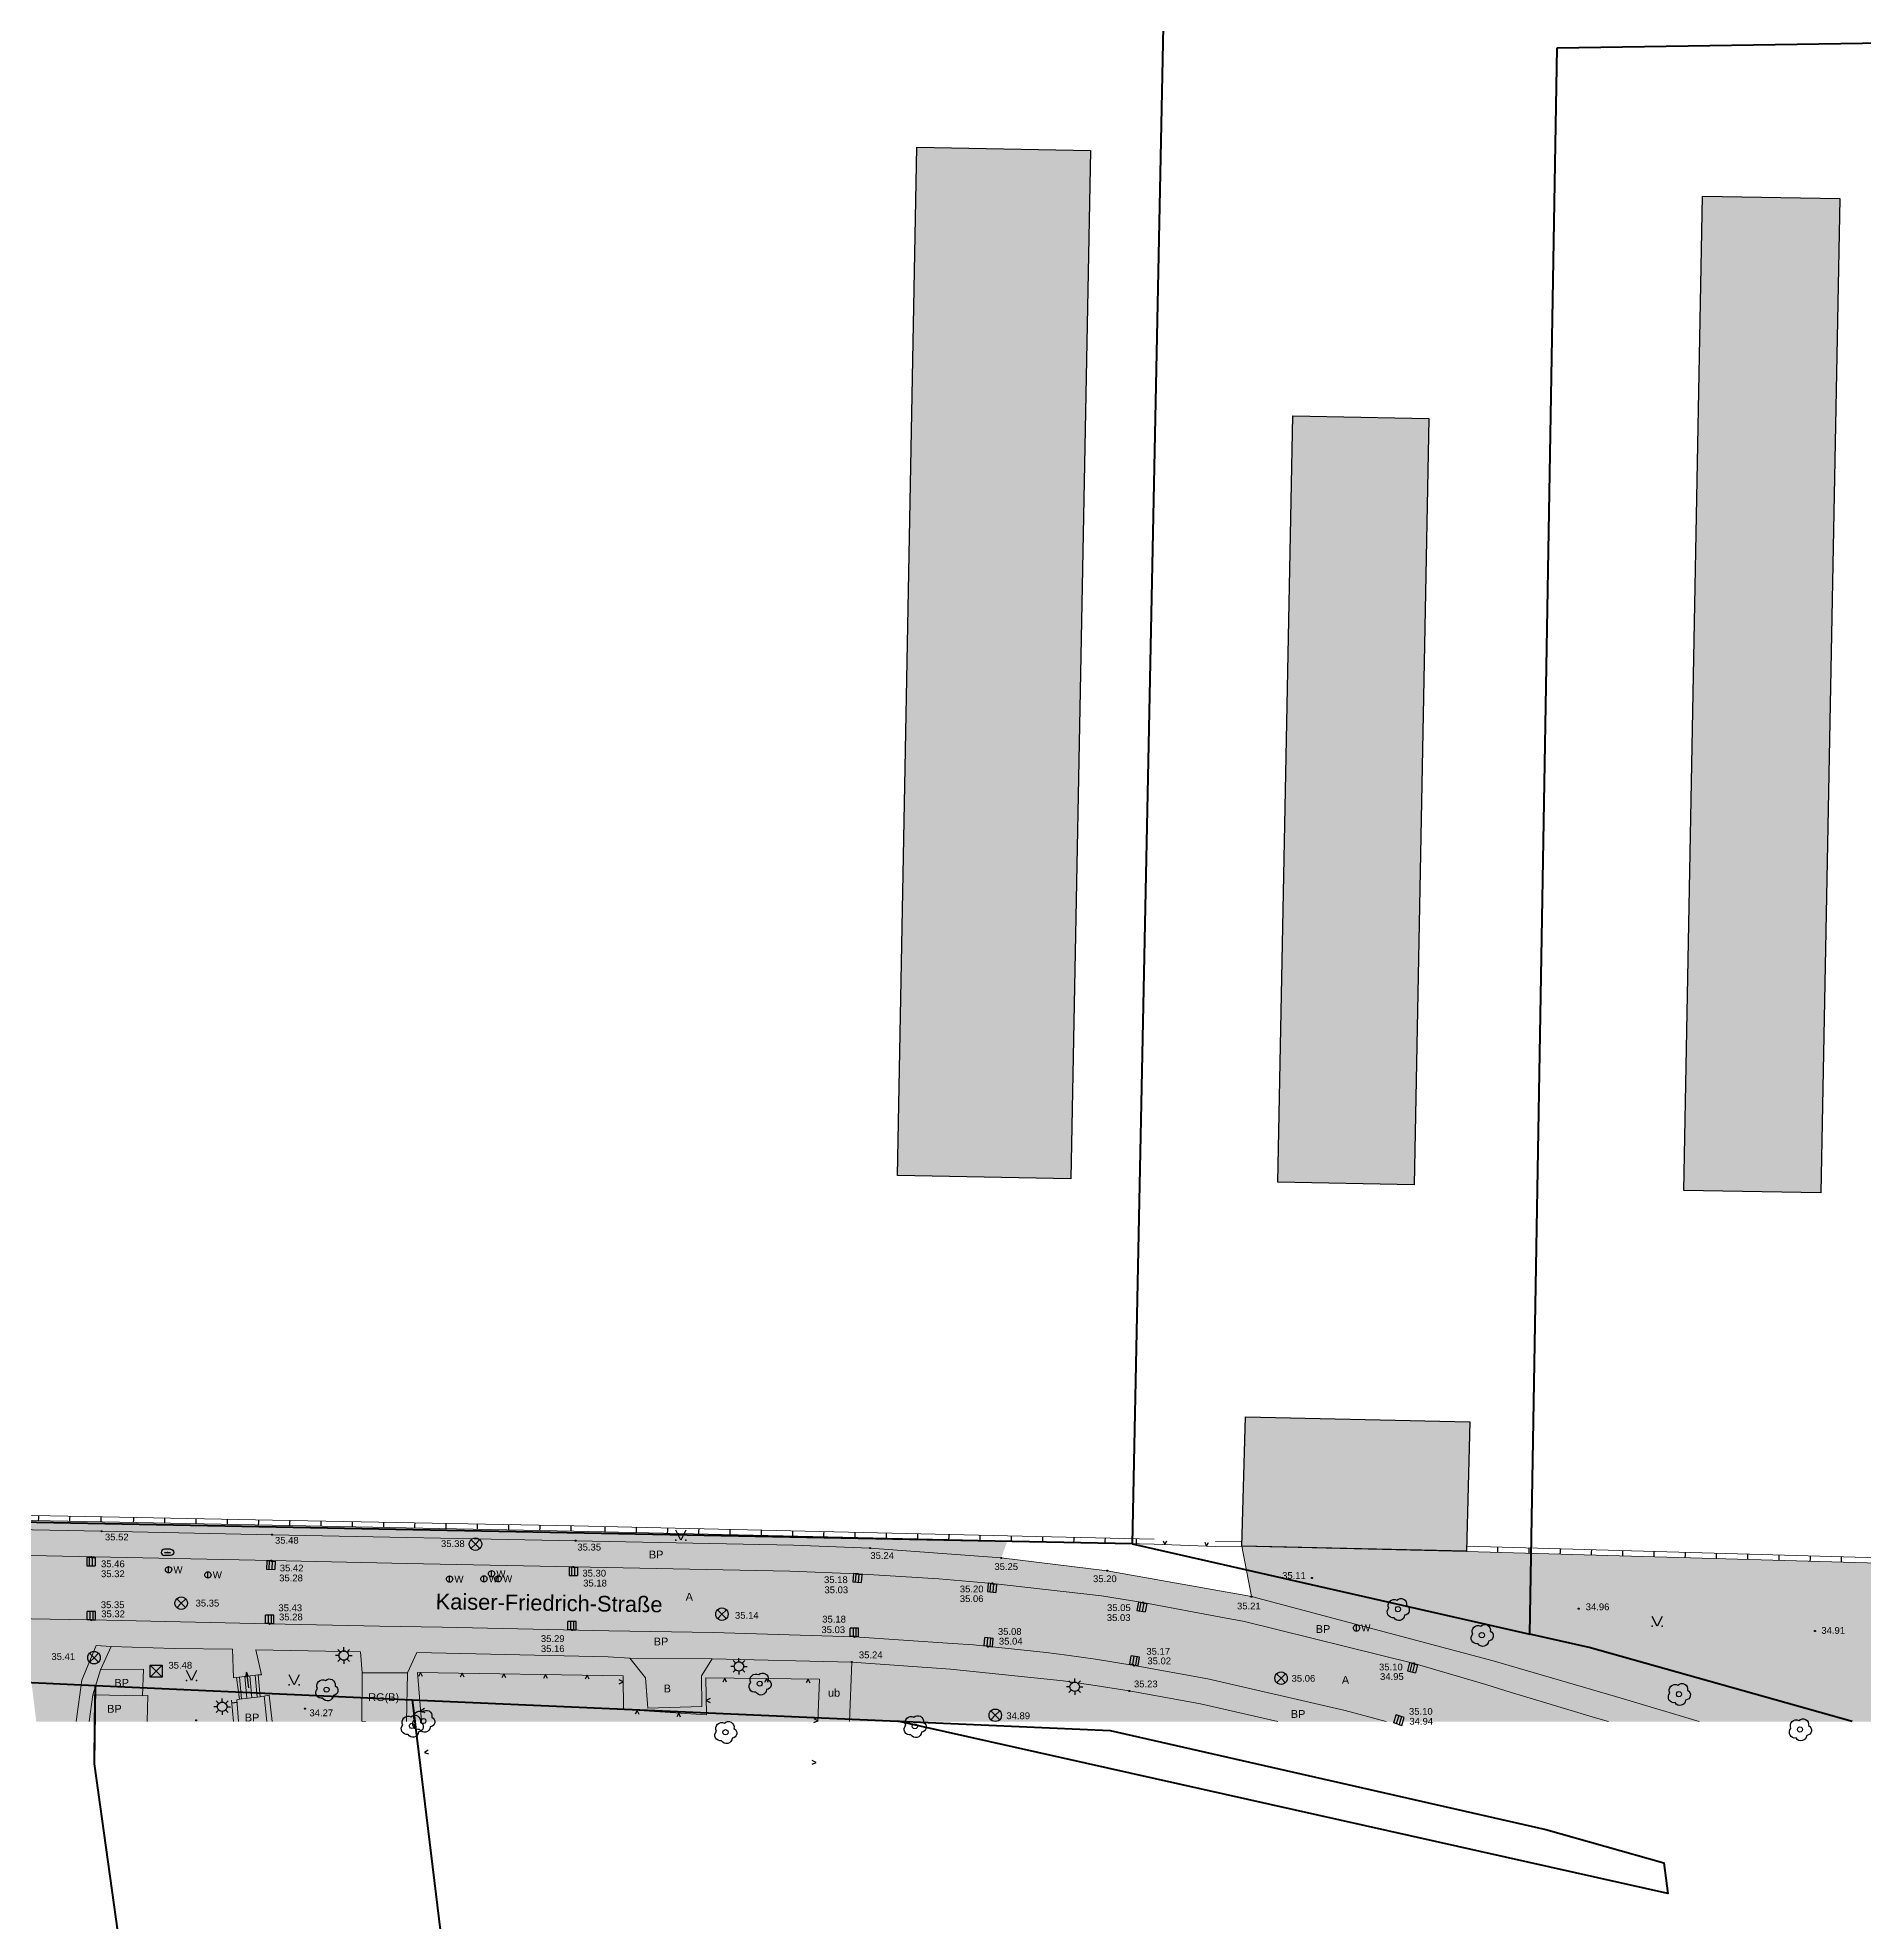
# Model space of a CAD drawing. Header units: metres. Extents: x 363857 to 365179, y 5807840 to 5809004.
# Drawn here: x 364227.2 to 364402.5, y 5807980.7 to 5808161.6 of the extents above; entities that cross this region are included whole.
import ezdxf

# ---------------------------------------------------------------- set-up
doc = ezdxf.new("R2010")
doc.units = ezdxf.units.M
doc.header["$LTSCALE"] = 0.5
doc.linetypes.add('LF11.26', pattern=[0])
doc.linetypes.add('LF11.35', pattern=[0])
doc.layers.get('0').update_dxf_attribs({"color": 1, "linetype": 'CONTINUOUS'})
for name, color, linetype in [('Flurstücksgrenze', 5, 'CONTINUOUS'), ('Stk.Abwasserentsorgung', 1, 'CONTINUOUS'), ('Stk.Befestigungsarten', 1, 'CONTINUOUS'), ('Stk.Beleuchtung', 1, 'CONTINUOUS'), ('Stk.Bordsteine', 1, 'CONTINUOUS'), ('Stk.Bäume', 1, 'CONTINUOUS'), ('Stk.Einfriedungen', 1, 'CONTINUOUS'), ('Stk.Gebäude', 202, 'CONTINUOUS'), ('Stk.Geländehöhen', 1, 'CONTINUOUS'), ('Stk.Grünflächen', 1, 'CONTINUOUS'), ('Stk.Nutzflächen', 1, 'CONTINUOUS'), ('Stk.Straßennamen', 1, 'CONTINUOUS'), ('Stk.Topografie allgemein', 1, 'CONTINUOUS'), ('Stk.Ver- und Entsorgungsanlagen allgemein', 1, 'CONTINUOUS'), ('Stk.Wasserversorgung', 1, 'CONTINUOUS')]:
    doc.layers.add(name, color=color, linetype=linetype)
doc.styles.add('Arial', font='Arial.ttf')
doc.styles.add('TA  11.0401.0000', font='Arial.ttf')

# ---------------------------------------------------------------- blocks, each defined once
blk = doc.blocks.new('S11..221', base_point=(0, -0.5))
at = {"color": 0, "lineweight": -2}
blk.add_lwpolyline([(0, -0.5), (0, 0), (0, 0.5)], dxfattribs=at)
blk = doc.blocks.new('S11..378')
at = {"color": 0, "lineweight": -2}
blk.add_lwpolyline([(-0.025, 0.05), (0, 0), (0.025, 0.05)], dxfattribs=at)
blk = doc.blocks.new('S11..60')
at = {"color": 0, "lineweight": -2}
for points in [[(0.165, 0.075, -0.7675055), (0.13, -0.115, -0.7475991), (-0.075, -0.165, -0.7388858), (-0.175, 0.02, -0.7315501), (-0.02, 0.175, -0.7388858)], [(0.0433, -0.025, -0.5773503), (-0.0433, -0.025, -0.5773503), (0, 0.05, -0.5773503)]]:
    blk.add_lwpolyline(points, format="xyb", close=True, dxfattribs=at)
blk = doc.blocks.new('S11..124')
at = {"color": 0, "lineweight": -2}
for points in [[(-0.1, 0), (-0.175, 0)], [(-0.075, 0.075), (-0.125, 0.125)], [(0, 0.1), (0, 0.175)], [(0.075, 0.075), (0.125, 0.125)], [(0.1, 0), (0.175, 0)], [(-0.075, -0.075), (-0.125, -0.125)], [(0, -0.1), (0, -0.175)], [(0.075, -0.075), (0.125, -0.125)]]:
    blk.add_lwpolyline(points, dxfattribs=at)
blk.add_lwpolyline([(0.0866, -0.05, -0.5773503), (-0.0866, -0.05, -0.5773503), (0, 0.1, -0.5773503)], format="xyb", close=True, dxfattribs=at)
blk = doc.blocks.new('S11..36')
at = {"color": 0, "lineweight": -2}
blk.add_lwpolyline([(0.065, -0.0375, -0.5773503), (-0.065, -0.0375, -0.5773503), (0, 0.075, -0.5773503)], format="xyb", close=True, dxfattribs=at)
for points in [[(-0.05, 0.05), (0, 0), (-0.05, -0.05)], [(0.05, -0.05), (0, 0), (0.05, 0.05)]]:
    blk.add_lwpolyline(points, dxfattribs=at)
blk = doc.blocks.new('Wasserschieber')
at = {"color": 0, "lineweight": -2}
blk.add_lwpolyline([(0.0346, -0.02, -0.5773503), (-0.0346, -0.02, -0.5773503), (0, 0.04, -0.5773503)], format="xyb", close=True, dxfattribs=at)
blk.add_lwpolyline([(0, -0.04), (0, 0.04)], dxfattribs=at)
at = {"color": 0, "lineweight": -2, "insert": (0.0605, -0.0445), "char_height": 0.09, "attachment_point": 7, "line_spacing_factor": 0.84, "style": 'Arial'}
blk.add_mtext('W', dxfattribs=at)
blk = doc.blocks.new('S11..321', base_point=(0, -0.05))
at = {"color": 0, "lineweight": -2}
for points in [[(0, -0.05), (-0.05, -0.05), (-0.05, 0.05)], [(0.05, 0.05), (-0.05, 0.05)], [(-0.0175, 0.05), (-0.0175, -0.05)], [(0, -0.05), (0.05, -0.05), (0.05, 0.05)], [(0.0175, 0.05), (0.0175, -0.05)]]:
    blk.add_lwpolyline(points, dxfattribs=at)
blk = doc.blocks.new('Geländehöhe')
at = {"color": 0, "lineweight": -2}
for points in [[(0.0087, -0.005, -0.5773503), (-0.0087, -0.005, -0.5773503), (0, 0.01, -0.5773503)], [(0.0043, -0.0025, -0.5773503), (-0.0043, -0.0025, -0.5773503), (0, 0.005, -0.5773503)]]:
    blk.add_lwpolyline(points, format="xyb", close=True, dxfattribs=at)
blk = doc.blocks.new('S11..37')
at = {"color": 0, "lineweight": -2}
for points in [[(-0.06, 0.06), (0.06, 0.06), (0.06, -0.06), (-0.06, -0.06), (-0.06, 0.06), (0.06, -0.06)], [(0.06, 0.06), (-0.06, -0.06)]]:
    blk.add_lwpolyline(points, dxfattribs=at)
blk = doc.blocks.new('S11..151')
at = {"color": 0, "lineweight": -2}
for points in [[(0.25, 0.25), (-0.25, 0.25, 1), (-0.25, -0.25)], [(0.25, 0.25, -1), (0.25, -0.25), (-0.25, -0.25)]]:
    blk.add_lwpolyline(points, format="xyb", dxfattribs=at)
blk.add_lwpolyline([(-0.25, 0), (0.25, 0)], dxfattribs=at)
blk.add_point((0, 0), dxfattribs=at)
blk = doc.blocks.new('S11..146', base_point=(0, 0.25))
at = {"color": 0, "lineweight": -2}
blk.add_lwpolyline([(0.05, 0.35), (0, 0.25), (-0.05, 0.35)], dxfattribs=at)
for p in [(-0.05, 0.25), (0.05, 0.25)]:
    blk.add_point(p, dxfattribs=at)
blk = doc.blocks.new('Treppenpfeil')
at = {"color": 0, "lineweight": -2}
for points in [[(-0.1, 0.05), (-0.25, 0), (-0.1, -0.05)], [(-0.25, 0), (0.25, 0)]]:
    blk.add_lwpolyline(points, dxfattribs=at)

msp = doc.modelspace()

# ---------------------------------------------------------------- hatches: boundary and pattern name
at = {"layer": 'Stk.Befestigungsarten', "lineweight": 18, "true_color": 0xcdcfbc}
for points in [[(364249.6636, 5808017.9282), (364249.5946, 5808015.4465), (364191.2987, 5808016.6421), (364191.3861, 5808019.1214), (364216.2084, 5808018.6198), (364233.3054, 5808018.2662)], [(364318.795, 5808013.2569), (364313.6407, 5808013.711), (364305.864, 5808014.175), (364299.3526, 5808014.4313), (364262.5902, 5808015.1681), (364249.5946, 5808015.4465), (364249.6636, 5808017.9282), (364278.7978, 5808017.35), (364299.6998, 5808016.9375), (364307.0651, 5808016.6407), (364319.6508, 5808015.6969)], [(364368.0662, 5808002.9491), (364366.1487, 5808003.545), (364359.2548, 5808005.5803), (364343.0038, 5808009.5851), (364341.072, 5808009.9545), (364333.233, 5808011.4247), (364329.2548, 5808012.0571), (364318.795, 5808013.2569), (364319.6508, 5808015.6969), (364329.8153, 5808014.4704), (364343.652, 5808011.9907), (364366.8482, 5808005.8354), (364379.3545, 5808002.1852), (364378.6638, 5808000), (364377.9165, 5808000), (364376.686, 5808000.3558)], [(364232.7837, 5808007.2988), (364231.4241, 5808003.9592), (364230.8576, 5808000), (364227.0415, 5808000), (364226.3896, 5808005.3699), (364225.0829, 5808007.3954), (364224.195, 5808007.3632), (364208.6149, 5808007.7105), (364202.135, 5808007.8587), (364191.9976, 5808008.1434), (364191.0839, 5808010.5522), (364201.7617, 5808010.361), (364208.8163, 5808010.2202), (364224.7886, 5808009.8903), (364233.7929, 5808009.7156), (364249.4307, 5808009.3775), (364248.1102, 5808006.8907), (364248.6438, 5808004.4901), (364248.3344, 5808004.485), (364246.2645, 5808004.2277), (364245.9585, 5808004.1854), (364245.8785, 5808006.9313), (364240.2824, 5808007.0115), (364234.2223, 5808007.1961)], [(364248.1102, 5808006.8907), (364249.4307, 5808009.3775), (364259.9895, 5808009.1663), (364265.9955, 5808009.051), (364281.9845, 5808008.7134), (364292.001, 5808008.5497), (364305.555, 5808008.129), (364314.9749, 5808007.5028), (364314.7695, 5808005.0128), (364305.3075, 5808005.7108), (364291.9053, 5808006.0281), (364283.9962, 5808006.0713), (364281.937, 5808006.2198), (364263.5531, 5808006.6349), (364262.6795, 5808004.6829), (364258.323, 5808004.6637), (364258.1701, 5808006.6902)], [(364346.1907, 5808000), (364338.775, 5808001.6997), (364331.9363, 5808002.9412), (364328.2331, 5808003.5222), (364325.5808, 5808003.8945), (364314.7695, 5808005.0128), (364314.9749, 5808007.5028), (364316.9839, 5808007.3504), (364323.9651, 5808006.6252), (364325.9278, 5808006.3696), (364328.704, 5808005.9722), (364332.4023, 5808005.3704), (364339.4663, 5808004.0825), (364352.6529, 5808001.0544), (364356.5817, 5808000)], [(364234.2223, 5808007.1961), (364233.2156, 5808004.9555), (364232.4839, 5808002.5654), (364232.1318, 5808000), (364230.8576, 5808000), (364231.4241, 5808003.9592), (364232.7837, 5808007.2988)], [(364233.2156, 5808004.9555), (364237.3221, 5808005.0272), (364237.2535, 5808002.4615), (364232.4839, 5808002.5654)], [(364258.323, 5808004.6637), (364262.6795, 5808004.6829), (364262.5618, 5808000), (364258.6464, 5808000), (364258.2953, 5808000.0241)], [(364237.751, 5808002.4879), (364237.6804, 5808000), (364232.1318, 5808000), (364232.4839, 5808002.5654), (364237.2535, 5808002.4615)], [(364246.4623, 5808000), (364246.2879, 5808002.0955), (364246.5589, 5808002.1623), (364248.5246, 5808002.3678), (364249.4057, 5808002.5244), (364249.6814, 5808000)], [(364379.3545, 5808002.1852), (364386.6185, 5808000), (364378.6638, 5808000)]]:
    msp.add_hatch(color=9, dxfattribs=at).paths.add_polyline_path(points, flags=0)
at = {"layer": 'Stk.Befestigungsarten', "lineweight": 18}
for points in [[(364224.7886, 5808009.8903), (364208.8163, 5808010.2202), (364201.7617, 5808010.361), (364191.0839, 5808010.5522), (364191.2987, 5808016.6421), (364249.5946, 5808015.4465), (364249.4307, 5808009.3775), (364233.7929, 5808009.7156)], [(364318.795, 5808013.2569), (364314.9749, 5808007.5028), (364305.555, 5808008.129), (364292.001, 5808008.5497), (364281.9845, 5808008.7134), (364265.9955, 5808009.051), (364259.9895, 5808009.1663), (364249.4307, 5808009.3775), (364249.5946, 5808015.4465), (364262.5902, 5808015.1681), (364299.3526, 5808014.4313), (364305.864, 5808014.175), (364313.6407, 5808013.711)], [(364368.0662, 5808002.9491), (364376.686, 5808000.3558), (364377.9165, 5808000), (364356.5817, 5808000), (364352.6529, 5808001.0544), (364339.4663, 5808004.0825), (364332.4023, 5808005.3704), (364328.704, 5808005.9722), (364325.9278, 5808006.3696), (364323.9651, 5808006.6252), (364316.9839, 5808007.3504), (364314.9749, 5808007.5028), (364318.795, 5808013.2569), (364329.2548, 5808012.0571), (364333.233, 5808011.4247), (364341.072, 5808009.9545), (364343.0038, 5808009.5851), (364359.2548, 5808005.5803), (364366.1487, 5808003.545)]]:
    msp.add_hatch(color=9, dxfattribs=at).paths.add_polyline_path(points, flags=0)
at = {"layer": 'Stk.Befestigungsarten', "lineweight": 18, "true_color": 0xdcbe9c}
for points in [[(364302.2191, 5808004.0589), (364291.2945, 5808004.1863), (364291.3486, 5808000.6448), (364283.403, 5808001.1389), (364285.7195, 5808001.2913), (364290.9181, 5808001.4582), (364290.8755, 5808004.3848), (364291.9053, 5808006.0281), (364305.3075, 5808005.7108), (364305.0952, 5808000), (364302.0424, 5808000)], [(364302.2191, 5808004.0589), (364302.0424, 5808000), (364264.0245, 5808000), (364263.6129, 5808004.7022), (364283.3508, 5808004.385), (364283.403, 5808001.1389), (364291.3486, 5808000.6448), (364291.2945, 5808004.1863)]]:
    msp.add_hatch(color=31, dxfattribs=at).paths.add_polyline_path(points, flags=0)
at = {"layer": 'Stk.Befestigungsarten', "lineweight": 18, "true_color": 0xcccccc}
msp.add_hatch(color=254, dxfattribs=at).paths.add_polyline_path([(364290.9181, 5808001.4582), (364285.7195, 5808001.2913), (364285.5198, 5808004.1829), (364283.9962, 5808006.0713), (364291.9053, 5808006.0281), (364290.8755, 5808004.3848)], flags=0)
at = {"layer": 'Stk.Gebäude', "lineweight": 18, "true_color": 0xffffff}
for points in [[(364309.69, 5808052.404), (364311.548, 5808151.082), (364328.218, 5808150.781), (364326.336, 5808052.096)], [(364385.141, 5808050.966), (364386.927, 5808146.405), (364400.11, 5808146.179), (364398.309, 5808050.746)], [(364346.183, 5808051.77), (364347.62, 5808125.302), (364360.674, 5808125.052), (364359.272, 5808051.507)], [(364342.744, 5808016.825), (364343.07, 5808029.231), (364364.605, 5808028.751), (364364.29, 5808016.35)]]:
    msp.add_hatch(color=7, dxfattribs=at).paths.add_polyline_path(points, flags=0)
at = {"layer": 'Stk.Gebäude', "lineweight": 18}
for points in [[(364309.69, 5808052.404), (364311.548, 5808151.082), (364328.218, 5808150.781), (364326.336, 5808052.096)], [(364346.183, 5808051.77), (364347.62, 5808125.302), (364360.674, 5808125.052), (364359.272, 5808051.507)], [(364342.744, 5808016.825), (364343.07, 5808029.231), (364364.605, 5808028.751), (364364.29, 5808016.35)]]:
    msp.add_hatch(color=11, dxfattribs=at).paths.add_polyline_path(points, flags=0)
at = {"layer": 'Stk.Gebäude', "lineweight": 18, "true_color": 0xb3b3b3}
msp.add_hatch(color=253, dxfattribs=at).paths.add_polyline_path([(364385.141, 5808050.966), (364386.927, 5808146.405), (364400.11, 5808146.179), (364398.309, 5808050.746)], flags=0)
at = {"layer": 'Stk.Grünflächen', "lineweight": 18, "true_color": 0xe0ffd9}
for points in [[(364249.6636, 5808017.9282), (364233.3054, 5808018.2662), (364216.2084, 5808018.6198), (364191.3861, 5808019.1214), (364191.4161, 5808019.9718), (364200.2766, 5808019.8045), (364233.3863, 5808019.1534), (364249.6889, 5808018.837)], [(364319.6508, 5808015.6969), (364307.0651, 5808016.6407), (364299.6998, 5808016.9375), (364278.7978, 5808017.35), (364249.6636, 5808017.9282), (364249.6889, 5808018.837), (364278.6361, 5808018.2753), (364320.2247, 5808017.3333)], [(364364.2948, 5808016.3259), (364403.8472, 5808015.199), (364403.443, 5808000.435), (364403.2575, 5808000), (364386.6185, 5808000), (364379.3545, 5808002.1852), (364366.8482, 5808005.8354), (364343.652, 5808011.9907), (364342.7427, 5808016.8175)], [(364234.2223, 5808007.1961), (364240.2824, 5808007.0115), (364245.8785, 5808006.9313), (364245.9585, 5808004.1854), (364246.2645, 5808004.2277), (364246.5589, 5808002.1623), (364246.2879, 5808002.0955), (364246.4623, 5808000), (364237.6804, 5808000), (364237.751, 5808002.4879), (364237.2535, 5808002.4615), (364237.3221, 5808005.0272), (364233.2156, 5808004.9555)], [(364249.6814, 5808000), (364249.4057, 5808002.5244), (364248.5246, 5808002.3678), (364248.3344, 5808004.485), (364248.6438, 5808004.4901), (364248.1102, 5808006.8907), (364258.1701, 5808006.6902), (364258.323, 5808004.6637), (364258.2953, 5808000.0241), (364258.3152, 5808000)]]:
    msp.add_hatch(color=254, dxfattribs=at).paths.add_polyline_path(points, flags=0)
h = msp.add_hatch(color=254, dxfattribs=at)
h.paths.add_polyline_path([(364285.7195, 5808001.2913), (364283.403, 5808001.1389), (364283.3508, 5808004.385), (364263.6129, 5808004.7022), (364264.0245, 5808000), (364262.5618, 5808000), (364262.6795, 5808004.6829), (364263.5531, 5808006.6349), (364281.937, 5808006.2198), (364283.9962, 5808006.0713), (364285.5198, 5808004.1829)], flags=0)
h.paths.add_polyline_path([(364258.3152, 5808000), (364258.2953, 5808000.0241), (364258.6464, 5808000)], flags=0)
at = {"layer": 'Stk.Nutzflächen', "lineweight": 18, "true_color": 0xebffd4}
msp.add_hatch(color=254, dxfattribs=at).paths.add_polyline_path([(364305.0952, 5808000), (364305.3075, 5808005.7108), (364314.7695, 5808005.0128), (364325.5808, 5808003.8945), (364328.2331, 5808003.5222), (364331.9363, 5808002.9412), (364338.775, 5808001.6997), (364346.1907, 5808000)], flags=0)
at = {"layer": 'Stk.Topografie allgemein', "lineweight": 18, "true_color": 0xe5e5e5}
msp.add_hatch(color=254, dxfattribs=at).paths.add_polyline_path([(364248.5246, 5808002.3678), (364246.5589, 5808002.1623), (364246.2645, 5808004.2277), (364248.3344, 5808004.485)], flags=0)

# ---------------------------------------------------------------- linework, layer by layer
at = {"layer": 'Flurstücksgrenze', "color": 7, "linetype": 'Continuous', "lineweight": 40}
for p, q in [((364372.987, 5808160.622), (364419.746, 5808161.358)), ((364370.359, 5808008.397), (364372.987, 5808160.622)), ((364332.199, 5808017.055), (364370.359, 5808008.397)), ((364376.067, 5808007.102), (364370.359, 5808008.397)), ((364401.2871, 5808000), (364376.067, 5808007.102)), ((364225.959, 5808003.77), (364232.713, 5808003.466)), ((364263.124, 5808002.096), (364309.713, 5808000.038))]:
    msp.add_line(p, q, dxfattribs=at)
msp.add_lwpolyline([(364132.21, 5808020.955), (364132.321, 5808023.707), (364134.564, 5808157.01), (364136.917, 5808292.981), (364147.884, 5808294.003), (364196.011, 5808298.049), (364230.506, 5808296.71), (364234.711, 5808279.173), (364235.032, 5808277.919), (364235.137, 5808277.461), (364337.262, 5808282.552), (364336.535, 5808244.45), (364336.478, 5808241.441), (364336.02, 5808203.394), (364332.199, 5808017.055), (364223.772, 5808019.17), (364188.738, 5808019.484), (364132.21, 5808020.955)], close=True, dxfattribs=at)
for points in [[(364232.627, 5807995.933), (364232.713, 5808003.466), (364263.124, 5808002.096), (364276.795, 5807889.644), (364276.845, 5807889.191), (364247.922, 5807885.67), (364243.655, 5807916.734), (364243.11, 5807920.698), (364232.627, 5807995.933), (364232.6734, 5808000)], [(364232.6734, 5808000), (364232.713, 5808003.466), (364263.124, 5808002.096), (364263.3788, 5808000)], [(364309.713, 5808000.038), (364330.092, 5807999.13), (364371.907, 5807989.634), (364383.24, 5807986.447), (364383.601, 5807983.49), (364309.713, 5808000.038), (364310.5659, 5808000)], [(364309.8827, 5808000), (364309.713, 5808000.038), (364330.092, 5807999.13), (364371.907, 5807989.634), (364383.24, 5807986.447), (364383.601, 5807983.49), (364309.713, 5808000.038)]]:
    msp.add_lwpolyline(points, dxfattribs=at)
at = {"layer": 'Stk.Bordsteine', "color": 7, "linetype": 'Continuous', "lineweight": 18}
for p, q in [((364249.5946, 5808015.4465, 35.425), (364191.2987, 5808016.6421, 35.386)), ((364262.5902, 5808015.1681, 35.355), (364249.5946, 5808015.4465, 35.425)), ((364299.3526, 5808014.4313, 35.185), (364262.5902, 5808015.1681, 35.355)), ((364305.864, 5808014.175, 35.177), (364299.3526, 5808014.4313, 35.185)), ((364313.6407, 5808013.711, 35.188), (364305.864, 5808014.175, 35.177)), ((364318.795, 5808013.2569, 35.196), (364313.6407, 5808013.711, 35.188)), ((364329.2548, 5808012.0571, 35.17), (364318.795, 5808013.2569, 35.196)), ((364333.233, 5808011.4247, 35.054), (364329.2548, 5808012.0571, 35.17)), ((364341.072, 5808009.9545, 35.03), (364333.233, 5808011.4247, 35.054)), ((364224.7886, 5808009.8903, 35.346), (364233.7929, 5808009.7156, 35.325)), ((364233.7929, 5808009.7156, 35.325), (364249.4307, 5808009.3775, 35.431)), ((364249.4307, 5808009.3775, 35.431), (364259.9895, 5808009.1663, 35.249)), ((364343.0038, 5808009.5851, 35.153), (364341.072, 5808009.9545, 35.03)), ((364359.2548, 5808005.5803, 35.098), (364343.0038, 5808009.5851, 35.153)), ((364259.9895, 5808009.1663, 35.249), (364265.9955, 5808009.051, 35.219)), ((364265.9955, 5808009.051, 35.219), (364281.9845, 5808008.7134, 35.27)), ((364292.001, 5808008.5497, 35.1), (364281.9845, 5808008.7134, 35.27)), ((364305.555, 5808008.129, 35.179), (364292.001, 5808008.5497, 35.1)), ((364314.9749, 5808007.5028, 35.184), (364305.555, 5808008.129, 35.179)), ((364316.9839, 5808007.3504, 35.044), (364314.9749, 5808007.5028, 35.184)), ((364323.9651, 5808006.6252, 35.045), (364316.9839, 5808007.3504, 35.044)), ((364325.9278, 5808006.3696, 35.193), (364323.9651, 5808006.6252, 35.045)), ((364328.704, 5808005.9722, 35.192), (364325.9278, 5808006.3696, 35.193)), ((364332.4023, 5808005.3704, 35.174), (364328.704, 5808005.9722, 35.192)), ((364332.4023, 5808005.3704, 35.174), (364339.4663, 5808004.0825, 35.164)), ((364339.4663, 5808004.0825, 35.164), (364352.6529, 5808001.0544, 35.123)), ((364359.2548, 5808005.5803, 35.098), (364366.1487, 5808003.545, 35.057)), ((364366.1487, 5808003.545, 35.057), (364368.0662, 5808002.9491, 34.923)), ((364368.0662, 5808002.9491, 34.923), (364376.686, 5808000.3558, 34.89)), ((364356.5817, 5808000, 35.103), (364352.6529, 5808001.0544, 35.123)), ((364376.686, 5808000.3558, 34.89), (364377.9165, 5808000, 34.961))]:
    msp.add_line(p, q, dxfattribs=at)
msp.add_polyline3d([(364230.8576, 5808000, 35.242), (364231.4241, 5808003.9592, 35.342), (364232.7837, 5808007.2988, 35.376), (364234.2223, 5808007.1961, 35.413)], dxfattribs=at)
at = {"layer": 'Stk.Einfriedungen', "color": 7, "linetype": 'Continuous', "lineweight": 18}
for p, q in [((364200.2862, 5808020.3044, 35.532), (364233.3961, 5808019.6533, 35.554)), ((364233.3961, 5808019.6533), (364249.6986, 5808019.3369)), ((364249.6986, 5808019.3369), (364278.6466, 5808018.7752)), ((364278.6466, 5808018.7752), (364320.2359, 5808017.8332)), ((364320.2359, 5808017.8332), (364334.3359, 5808017.5138, 35.087)), ((364340.2081, 5808017.2924, 35.078), (364342.7377, 5808017.3175, 35.131)), ((364364.309, 5808016.8257, 36.492), (364403.8637, 5808015.6987)), ((364245.9605, 5808000, 33.831), (364245.7896, 5808002.054, 33.695)), ((364248.9087, 5808002.4701, 34.018), (364249.1784, 5808000, 34.014))]:
    msp.add_line(p, q, dxfattribs=at)
at = {"layer": 'Stk.Einfriedungen', "color": 7, "linetype": 'LF11.35', "lineweight": 18}
for p, q in [((364200.2766, 5808019.8045, 35.532), (364233.3863, 5808019.1534, 35.554)), ((364233.3863, 5808019.1534, 35.554), (364249.6889, 5808018.837)), ((364249.6889, 5808018.837), (364278.6361, 5808018.2753, 35.376)), ((364278.6361, 5808018.2753, 35.376), (364320.2247, 5808017.3333)), ((364320.2247, 5808017.3333), (364334.3246, 5808017.0139, 35.087)), ((364340.2131, 5808016.7924, 35.078), (364342.7427, 5808016.8175, 35.131)), ((364364.2948, 5808016.3259, 36.492), (364403.8472, 5808015.199)), ((364246.4623, 5808000, 33.833), (364246.2879, 5808002.0955, 33.695)), ((364249.4057, 5808002.5244, 34.018), (364249.6814, 5808000, 34.014))]:
    msp.add_line(p, q, dxfattribs=at)
at = {"layer": 'Stk.Einfriedungen', "color": 7, "linetype": 'LF11.26', "lineweight": 18}
for p, q in [((364334.3246, 5808017.0139, 35.087), (364340.2131, 5808016.7924, 35.078)), ((364302.2191, 5808004.0589, 34.299), (364302.0424, 5808000, 34.458))]:
    msp.add_line(p, q, dxfattribs=at)
msp.add_lwpolyline([(364264.0245, 5808000), (364263.6129, 5808004.7022), (364283.3508, 5808004.385), (364283.403, 5808001.1389), (364291.3486, 5808000.6448), (364291.2945, 5808004.1863), (364302.2191, 5808004.0589)], dxfattribs=at)
at = {"layer": 'Stk.Gebäude', "color": 7, "linetype": 'Continuous', "lineweight": 25}
for points in [[(364309.69, 5808052.404), (364311.548, 5808151.082), (364328.218, 5808150.781), (364326.336, 5808052.096), (364309.69, 5808052.404)], [(364385.141, 5808050.966), (364386.927, 5808146.405), (364400.11, 5808146.179), (364398.309, 5808050.746), (364385.141, 5808050.966)], [(364346.183, 5808051.77), (364347.62, 5808125.302), (364360.674, 5808125.052), (364359.272, 5808051.507), (364346.183, 5808051.77)], [(364342.744, 5808016.825), (364343.07, 5808029.231), (364364.605, 5808028.751), (364364.29, 5808016.35), (364342.744, 5808016.825)]]:
    msp.add_lwpolyline(points, close=True, dxfattribs=at)
at = {"layer": 'Stk.Topografie allgemein', "color": 7, "linetype": 'Continuous', "lineweight": 9}
for p, q in [((364233.3054, 5808018.2662, 35.516), (364216.2084, 5808018.6198, 35.516)), ((364249.6636, 5808017.9282, 35.483), (364233.3054, 5808018.2662, 35.516)), ((364278.7978, 5808017.35, 35.347), (364249.6636, 5808017.9282, 35.483)), ((364299.6998, 5808016.9375, 35.259), (364278.7978, 5808017.35, 35.347)), ((364307.0651, 5808016.6407, 35.235), (364299.6998, 5808016.9375, 35.259)), ((364319.6508, 5808015.6969, 35.254), (364307.0651, 5808016.6407, 35.235)), ((364342.7427, 5808016.8175, 35.131), (364343.652, 5808011.9907, 35.211)), ((364342.7427, 5808016.8175, 35.131), (364364.2948, 5808016.3259, 36.492)), ((364329.8153, 5808014.4704, 35.195), (364319.6508, 5808015.6969, 35.254)), ((364343.652, 5808011.9907, 35.211), (364329.8153, 5808014.4704, 35.195)), ((364366.8482, 5808005.8354, 35.131), (364343.652, 5808011.9907, 35.211)), ((364240.2824, 5808007.0115, 34.501), (364234.2223, 5808007.1961, 35.413)), ((364245.8785, 5808006.9313, 34.497), (364240.2824, 5808007.0115, 34.501)), ((364245.9585, 5808004.1854, 34.392), (364245.8785, 5808006.9313, 34.497)), ((364248.6438, 5808004.4901, 34.389), (364248.1102, 5808006.8907, 34.49)), ((364248.1102, 5808006.8907, 34.49), (364258.1701, 5808006.6902, 34.421)), ((364258.1701, 5808006.6902, 34.421), (364258.323, 5808004.6637, 34.328)), ((364262.6795, 5808004.6829, 34.302), (364263.5531, 5808006.6349, 34.31)), ((364263.5531, 5808006.6349, 34.31), (364281.937, 5808006.2198, 35.317)), ((364281.937, 5808006.2198, 35.317), (364283.9962, 5808006.0713, 35.183)), ((364305.3075, 5808005.7108, 35.238), (364291.9053, 5808006.0281, 35.163)), ((364305.0952, 5808000), (364305.3075, 5808005.7108, 35.238)), ((364305.3075, 5808005.7108, 35.238), (364314.7695, 5808005.0128, 35.224)), ((364379.3545, 5808002.1852, 35.052), (364366.8482, 5808005.8354, 35.131)), ((364233.2156, 5808004.9555, 35.385), (364237.3221, 5808005.0272, 35.701)), ((364237.3221, 5808005.0272, 35.701), (364237.2535, 5808002.4615, 35.359)), ((364245.9585, 5808004.1854, 34.392), (364246.2645, 5808004.2277, 34.471)), ((364246.2645, 5808004.2277, 34.471), (364248.3344, 5808004.485, 34.471)), ((364246.5589, 5808002.1623, 33.688), (364246.2645, 5808004.2277, 34.471)), ((364246.5547, 5808004.2638, 34.471), (364246.7418, 5808002.1814, 33.69)), ((364247.0512, 5808004.3255, 34.471), (364247.2392, 5808002.2334, 33.696)), ((364247.5477, 5808004.3872, 34.471), (364247.7365, 5808002.2854, 33.702)), ((364248.0442, 5808004.4489, 34.471), (364248.2338, 5808002.3374, 33.708)), ((364248.6438, 5808004.4901, 34.389), (364248.3344, 5808004.485, 34.471)), ((364248.5246, 5808002.3678, 33.712), (364248.3344, 5808004.485, 34.471)), ((364314.7695, 5808005.0128, 35.224), (364325.5808, 5808003.8945, 35.224)), ((364325.5808, 5808003.8945, 35.224), (364328.2331, 5808003.5222, 35.228)), ((364237.2535, 5808002.4615, 35.359), (364232.4839, 5808002.5654, 35.327)), ((364237.751, 5808002.4879, 35.358), (364237.2535, 5808002.4615, 35.359)), ((364237.751, 5808002.4879, 35.358), (364237.6804, 5808000, 35.283)), ((364328.2331, 5808003.5222, 35.228), (364331.9363, 5808002.9412, 35.227)), ((364331.9363, 5808002.9412, 35.227), (364338.775, 5808001.6997, 35.218)), ((364379.3545, 5808002.1852, 35.052), (364386.6185, 5808000, 35.022)), ((364338.775, 5808001.6997, 35.218), (364346.1907, 5808000, 35.196))]:
    msp.add_line(p, q, dxfattribs=at)
msp.add_lwpolyline([(364290.9181, 5808001.4582), (364285.7195, 5808001.2913), (364285.5198, 5808004.1829), (364283.9962, 5808006.0713), (364291.9053, 5808006.0281), (364290.8755, 5808004.3848), (364290.9181, 5808001.4582)], close=True, dxfattribs=at)
for points in [[(364234.2223, 5808007.1961, 35.413), (364233.2156, 5808004.9555, 35.385), (364232.4839, 5808002.5654, 35.327), (364232.1318, 5808000, 35.263)], [(364258.6464, 5808000, 34.305), (364258.2953, 5808000.0241, 34.306), (364258.323, 5808004.6637, 34.328)], [(364258.323, 5808004.6637, 34.328), (364262.6795, 5808004.6829, 34.302), (364262.5618, 5808000, 34.293)], [(364246.2879, 5808002.0955, 33.695), (364246.5589, 5808002.1623, 33.688), (364248.5246, 5808002.3678, 33.712), (364249.4057, 5808002.5244, 34.018)]]:
    msp.add_polyline3d(points, dxfattribs=at)

# ---------------------------------------------------------------- block references
at = {"layer": 'Stk.Abwasserentsorgung', "color": 7, "xscale": 8, "yscale": 8}
for p, rotation in [((364232.3033, 5808015.7492, 35.316), 178.773), ((364249.5659, 5808015.4047, 35.278), 178.773), ((364278.5897, 5808014.8181, 35.181), 178.864), ((364305.8715, 5808014.1607, 35.03), 174.965), ((364318.793, 5808013.231, 35.056), 174.965), ((364333.2075, 5808011.3877, 35.032), 169.821), ((364318.3975, 5808007.2246, 35.04), 354.0690000000001), ((364332.3766, 5808005.4485, 35.02), 349.667), ((364359.2069, 5808005.5343, 34.951), 166.156), ((364357.6919, 5807999.7476, 34.94), 343.371)]:
    msp.add_blockref('S11..321', p, dxfattribs=dict(at, rotation=rotation))
for p in [(364232.3277, 5808009.7564, 35.325), (364249.4366, 5808009.3993, 35.283), (364278.4515, 5808008.815, 35.165), (364305.5606, 5808008.1678, 35.031)]:
    msp.add_blockref('S11..321', p, dxfattribs=at)
at = {"layer": 'Stk.Beleuchtung', "color": 7, "xscale": 4.5, "yscale": 4.5}
for p in [(364256.5544, 5808006.338, 34.426), (364294.4723, 5808005.2901, 35.241), (364326.6933, 5808003.335, 35.219), (364244.8818, 5808001.4154, 34.258)]:
    msp.add_blockref('S11..124', p, dxfattribs=at)
at = {"layer": 'Stk.Bäume', "color": 7, "xscale": 4.95, "yscale": 4.95}
for p in [(364357.7127, 5808010.7826, 34.915), (364365.7595, 5808008.2941, 34.919), (364254.9015, 5808003.0647, 34.354), (364296.4675, 5808003.6319), (364384.6793, 5808002.6306, 34.774), (364263.0908, 5807999.5806, 35.283), (364264.1923, 5808000.0564, 34.287), (364311.3515, 5807999.5452, 35.092), (364396.2959, 5807999.2395, 34.752), (364293.1785, 5807998.9726)]:
    msp.add_blockref('S11..60', p, dxfattribs=at)
at = {"layer": 'Stk.Einfriedungen', "color": 7}
for name, p, xscale, yscale, rotation in [('S11..221', (364227.2714, 5808019.2736, 35.55), 0.5, 0.5, 358.873), ('S11..221', (364230.2708, 5808019.2147, 35.552), 0.5, 0.5, 358.873), ('S11..221', (364233.2702, 5808019.1557, 35.554), 0.5, 0.5, 358.873), ('S11..221', (364236.3857, 5808019.0952), 0.5, 0.5, 358.888), ('S11..221', (364239.3852, 5808019.037), 0.5, 0.5, 358.888), ('S11..221', (364242.3846, 5808018.9788), 0.5, 0.5, 358.888), ('S11..221', (364245.384, 5808018.9206), 0.5, 0.5, 358.888), ('S11..221', (364248.3835, 5808018.8623), 0.5, 0.5, 358.888), ('S11..221', (364251.383, 5808018.8041), 0.5, 0.5, 358.888), ('S11..221', (364254.3824, 5808018.7459), 0.5, 0.5, 358.888), ('S11..221', (364257.3819, 5808018.6877), 0.5, 0.5, 358.888), ('S11..221', (364260.3813, 5808018.6295), 0.5, 0.5, 358.888), ('S11..221', (364263.3807, 5808018.5713), 0.5, 0.5, 358.888), ('S11..221', (364266.3802, 5808018.5131), 0.5, 0.5, 358.888), ('S11..221', (364269.3796, 5808018.4549), 0.5, 0.5, 358.888), ('S11..221', (364272.379, 5808018.3967), 0.5, 0.5, 358.888), ('S11..221', (364275.3785, 5808018.3385), 0.5, 0.5, 358.888), ('S11..221', (364278.3779, 5808018.2803), 0.5, 0.5, 358.888), ('S11..221', (364281.6353, 5808018.2074), 0.5, 0.5, 358.702), ('S11..221', (364284.6346, 5808018.1394), 0.5, 0.5, 358.702), ('S11..221', (364287.6338, 5808018.0715), 0.5, 0.5, 358.702), ('S11..221', (364290.633, 5808018.0036), 0.5, 0.5, 358.702), ('S11..221', (364293.6323, 5808017.9356), 0.5, 0.5, 358.702), ('S11..221', (364296.6315, 5808017.8677), 0.5, 0.5, 358.702), ('S11..221', (364299.6307, 5808017.7998), 0.5, 0.5, 358.702), ('S11..221', (364302.6299, 5808017.7318), 0.5, 0.5, 358.702), ('S11..221', (364305.6292, 5808017.6639), 0.5, 0.5, 358.702), ('S11..221', (364308.6284, 5808017.596), 0.5, 0.5, 358.702), ('S11..221', (364311.6276, 5808017.528), 0.5, 0.5, 358.702), ('S11..221', (364314.6269, 5808017.4601), 0.5, 0.5, 358.702), ('S11..221', (364317.6261, 5808017.3922), 0.5, 0.5, 358.702), ('S11..221', (364320.6253, 5808017.3242), 0.5, 0.5, 358.702), ('S11..221', (364323.6245, 5808017.2563), 0.5, 0.5, 358.702), ('S11..221', (364326.6238, 5808017.1883), 0.5, 0.5, 358.702), ('S11..221', (364329.623, 5808017.1204), 0.5, 0.5, 358.702), ('S11..221', (364332.6222, 5808017.0525), 0.5, 0.5, 358.702), ('S11..378', (364335.3448, 5808016.9755, 35.085), 7.5, 7.5, 357.8460000000001), ('S11..378', (364339.342, 5808016.8252, 35.079), 7.5, 7.5, 357.8460000000001), ('S11..221', (364367.2936, 5808016.2405), 0.5, 0.5, 358.368), ('S11..221', (364370.2924, 5808016.155), 0.5, 0.5, 358.368), ('S11..221', (364373.2912, 5808016.0696), 0.5, 0.5, 358.368), ('S11..221', (364376.2899, 5808015.9841), 0.5, 0.5, 358.368), ('S11..221', (364379.2887, 5808015.8987), 0.5, 0.5, 358.368), ('S11..221', (364382.2875, 5808015.8133), 0.5, 0.5, 358.368), ('S11..221', (364385.2863, 5808015.7278), 0.5, 0.5, 358.368), ('S11..221', (364388.2851, 5808015.6424), 0.5, 0.5, 358.368), ('S11..221', (364391.2838, 5808015.5569), 0.5, 0.5, 358.368), ('S11..221', (364394.2826, 5808015.4715), 0.5, 0.5, 358.368), ('S11..221', (364397.2814, 5808015.3861), 0.5, 0.5, 358.368), ('S11..221', (364400.2802, 5808015.3006), 0.5, 0.5, 358.368), ('S11..378', (364263.9199, 5808004.6973), 7.5, 7.5, 179.079), ('S11..378', (364267.9194, 5808004.633), 7.5, 7.5, 179.079), ('S11..378', (364271.9188, 5808004.5687), 7.5, 7.5, 179.079), ('S11..378', (364275.9183, 5808004.5044), 7.5, 7.5, 179.079), ('S11..378', (364279.9178, 5808004.4402), 7.5, 7.5, 179.079), ('S11..378', (364283.3599, 5808003.8185), 7.5, 7.5, 90.921), ('S11..378', (364293.1116, 5808004.1651), 7.5, 7.5, 179.332), ('S11..378', (364297.1113, 5808004.1185), 7.5, 7.5, 179.332), ('S11..378', (364301.111, 5808004.0718), 7.5, 7.5, 179.332), ('S11..378', (364291.3278, 5808002.0037), 7.5, 7.5, 270.875), ('S11..221', (364246.3114, 5808001.8129, 33.714), 0.5, 0.5, 94.75700000000002), ('S11..378', (364263.9349, 5808001.0233), 7.5, 7.5, 275.003), ('S11..378', (364284.7205, 5808001.057), 7.5, 7.5, 176.442), ('S11..378', (364288.7128, 5808000.8087), 7.5, 7.5, 176.442), ('S11..378', (364302.0451, 5808000.0627, 34.456), 7.5, 7.5, 87.50700000000003), ('S11..378', (364264.2838, 5807997.0385), 7.5, 7.5, 275.003), ('S11..378', (364301.8711, 5807996.0665, 34.613), 7.5, 7.5, 87.50700000000003)]:
    msp.add_blockref(name, p, dxfattribs=dict(at, xscale=xscale, yscale=yscale, rotation=rotation))
at = {"layer": 'Stk.Geländehöhen', "color": 7, "xscale": 5, "yscale": 5}
for p in [(364233.3054, 5808018.2662, 35.516), (364249.6636, 5808017.9282, 35.483), (364278.7978, 5808017.35, 35.347), (364307.0651, 5808016.6407, 35.235), (364232.3259, 5808015.7872, 35.458), (364249.5946, 5808015.4465, 35.425), (364278.5947, 5808014.8429, 35.299), (364319.6508, 5808015.6969, 35.254), (364305.864, 5808014.175, 35.177), (364318.795, 5808013.2569, 35.196), (364329.8153, 5808014.4704, 35.195), (364349.4576, 5808013.773, 35.108), (364333.233, 5808011.4247, 35.054), (364343.652, 5808011.9907, 35.211), (364232.3206, 5808009.7287, 35.351), (364249.4307, 5808009.3775, 35.431), (364375.0553, 5808010.825, 34.962), (364278.4631, 5808008.7795, 35.287), (364305.555, 5808008.129, 35.179), (364397.7284, 5808008.6789, 34.907), (364305.3075, 5808005.7108, 35.238), (364318.3875, 5808007.176, 35.077), (364332.4023, 5808005.3704, 35.174), (364359.2548, 5808005.5803, 35.098), (364331.9363, 5808002.9412, 35.227), (364252.8271, 5808001.2317, 34.266), (364242.3911, 5808000.111, 34.291)]:
    msp.add_blockref('Geländehöhe', p, dxfattribs=at)
at = {"layer": 'Stk.Grünflächen', "color": 7, "xscale": 9.53, "yscale": 9.53}
for p in [(364288.8971, 5808017.4048), (364382.5867, 5808009.1373), (364241.9381, 5808003.9376), (364251.7911, 5808003.5286)]:
    msp.add_blockref('S11..146', p, dxfattribs=at)
at = {"layer": 'Stk.Topografie allgemein', "color": 7, "xscale": 3, "yscale": 3, "rotation": 277.085}
msp.add_blockref('Treppenpfeil', (364247.3037, 5808003.9844), dxfattribs=at)
at = {"layer": 'Stk.Ver- und Entsorgungsanlagen allgemein', "color": 7}
for name, p, xscale, yscale in [('S11..36', (364269.1873, 5808017.0246, 35.382), 8, 8), ('S11..36', (364240.9535, 5808011.3555, 35.354), 8, 8), ('S11..36', (364292.8412, 5808010.3019, 35.144), 8, 8), ('S11..36', (364232.5859, 5808006.1283, 35.408), 8, 8), ('S11..37', (364238.548, 5808004.8242, 35.484), 9.6, 9.6), ('S11..36', (364346.4978, 5808004.1578, 35.058), 8, 8), ('S11..36', (364319.0722, 5808000.6025, 34.891), 8, 8)]:
    msp.add_blockref(name, p, dxfattribs=dict(at, xscale=xscale, yscale=yscale))
at = {"layer": 'Stk.Wasserversorgung', "color": 7}
for name, p, xscale, yscale in [('S11..151', (364239.6369, 5808016.2302, 35.454), 1.2, 1.2), ('Wasserschieber', (364239.7449, 5808014.5647, 35.339), 7.5, 7.5), ('Wasserschieber', (364243.5158, 5808014.0729, 35.336), 7.5, 7.5), ('Wasserschieber', (364266.7057, 5808013.6724, 35.258), 7.5, 7.5), ('Wasserschieber', (364270.0053, 5808013.6845, 35.237), 7.5, 7.5), ('Wasserschieber', (364270.7355, 5808014.1846, 35.228), 7.5, 7.5), ('Wasserschieber', (364271.379, 5808013.7046, 35.234), 7.5, 7.5), ('Wasserschieber', (364353.7343, 5808008.9755, 35.183), 7.5, 7.5)]:
    msp.add_blockref(name, p, dxfattribs=dict(at, xscale=xscale, yscale=yscale))

# ---------------------------------------------------------------- texts
at = {"layer": 'Stk.Befestigungsarten', "color": 7, "lineweight": 18, "char_height": 0.75, "attachment_point": 7, "line_spacing_factor": 0.84, "style": 'TA  11.0401.0000'}
for s, insert in [('BP', (364285.8346, 5808015.6517)), ('A', (364289.3617, 5808011.6003)), ('BP', (364286.299, 5808007.3014)), ('BP', (364349.8205, 5808008.5033)), ('BP', (364234.5415, 5808003.3393)), ('A', (364352.3306, 5808003.6214)), ('RG(B)', (364258.9004, 5808001.737)), ('B', (364287.25, 5808002.8)), ('ub', (364303.0177, 5808002.3777)), ('BP', (364233.8482, 5808000.8482)), ('BP', (364247.0548, 5808000.0155)), ('BP', (364347.4342, 5808000.3502))]:
    msp.add_mtext(s, dxfattribs=dict(at, insert=insert))
at = {"layer": 'Stk.Geländehöhen', "color": 7, "lineweight": 18, "char_height": 0.65, "attachment_point": 7, "line_spacing_factor": 0.84, "style": 'TA  11.0401.0000'}
for s, insert in [('35.52', (364233.6342, 5808017.3758, 35.516)), ('35.48', (364249.9533, 5808017.0571, 35.483)), ('35.38', (364265.883, 5808016.7364, 35.382)), ('35.35', (364278.9706, 5808016.4017, 35.347)), ('35.46', (364233.2575, 5808014.7983, 35.458)), ('35.42', (364250.4128, 5808014.3986, 35.425)), ('35.24', (364307.0829, 5808015.5948, 35.235)), ('35.25', (364318.9886, 5808014.5346, 35.254)), ('35.32', (364233.2578, 5808013.8464, 35.316)), ('35.28', (364250.3541, 5808013.4471, 35.278)), ('35.30', (364279.4521, 5808013.9017, 35.299)), ('35.18', (364279.5299, 5808012.9499, 35.181)), ('35.18', (364302.6425, 5808013.2775, 35.177)), ('35.03', (364302.6809, 5808012.3062, 35.03)), ('35.20', (364315.6716, 5808012.3884, 35.196)), ('35.20', (364328.4533, 5808013.3666, 35.195)), ('35.11', (364346.6, 5808013.6789, 35.108)), ('35.35', (364233.2384, 5808010.8742, 35.351)), ('35.35', (364242.3312, 5808011.0287, 35.354)), ('35.43', (364250.2825, 5808010.5774, 35.431)), ('35.06', (364315.6715, 5808011.4558, 35.056)), ('35.05', (364329.7976, 5808010.5917, 35.054)), ('35.21', (364342.2712, 5808010.7507, 35.211)), ('34.96', (364375.7333, 5808010.6731, 34.962)), ('35.32', (364233.2771, 5808010.0003, 35.325)), ('35.28', (364250.3412, 5808009.7032, 35.283)), ('35.14', (364294.0939, 5808009.8588, 35.144)), ('35.18', (364302.4676, 5808009.4895, 35.179)), ('35.03', (364329.7781, 5808009.64, 35.032)), ('35.29', (364275.4692, 5808007.6269, 35.287)), ('35.03', (364302.3899, 5808008.4789, 35.031)), ('35.08', (364319.3236, 5808008.3083, 35.077)), ('35.04', (364319.4205, 5808007.3761, 35.04)), ('34.91', (364398.3479, 5808008.4101, 34.907)), ('35.41', (364228.495, 5808005.9)), ('35.48', (364239.7281, 5808005.0651, 35.484)), ('35.16', (364275.4693, 5808006.6557, 35.165)), ('35.24', (364305.985, 5808006.0635, 35.238)), ('35.17', (364333.5733, 5808006.401, 35.174)), ('35.02', (364333.67, 5808005.4881, 35.02)), ('35.23', (364332.3815, 5808003.2746, 35.227)), ('35.06', (364347.5056, 5808003.8112, 35.058)), ('35.10', (364355.8981, 5808004.8968, 35.098)), ('34.95', (364355.9955, 5808003.9832, 34.951)), ('34.27', (364253.26, 5808000.5)), ('34.89', (364320.1384, 5808000.2173, 34.891)), ('35.10', (364358.7737, 5808000.6418, 35.097)), ('34.94', (364358.8125, 5807999.6901, 34.94))]:
    msp.add_mtext(s, dxfattribs=dict(at, insert=insert))
at = {"layer": 'Stk.Straßennamen', "color": 7, "lineweight": 25, "insert": (364265.3622, 5808010.7606), "char_height": 1.5, "attachment_point": 7, "rotation": 359.20356, "line_spacing_factor": 0.84, "style": 'TA  11.0401.0000'}
msp.add_mtext('Kaiser-Friedrich-Straße', dxfattribs=at)

doc.saveas('drawing.dxf')
